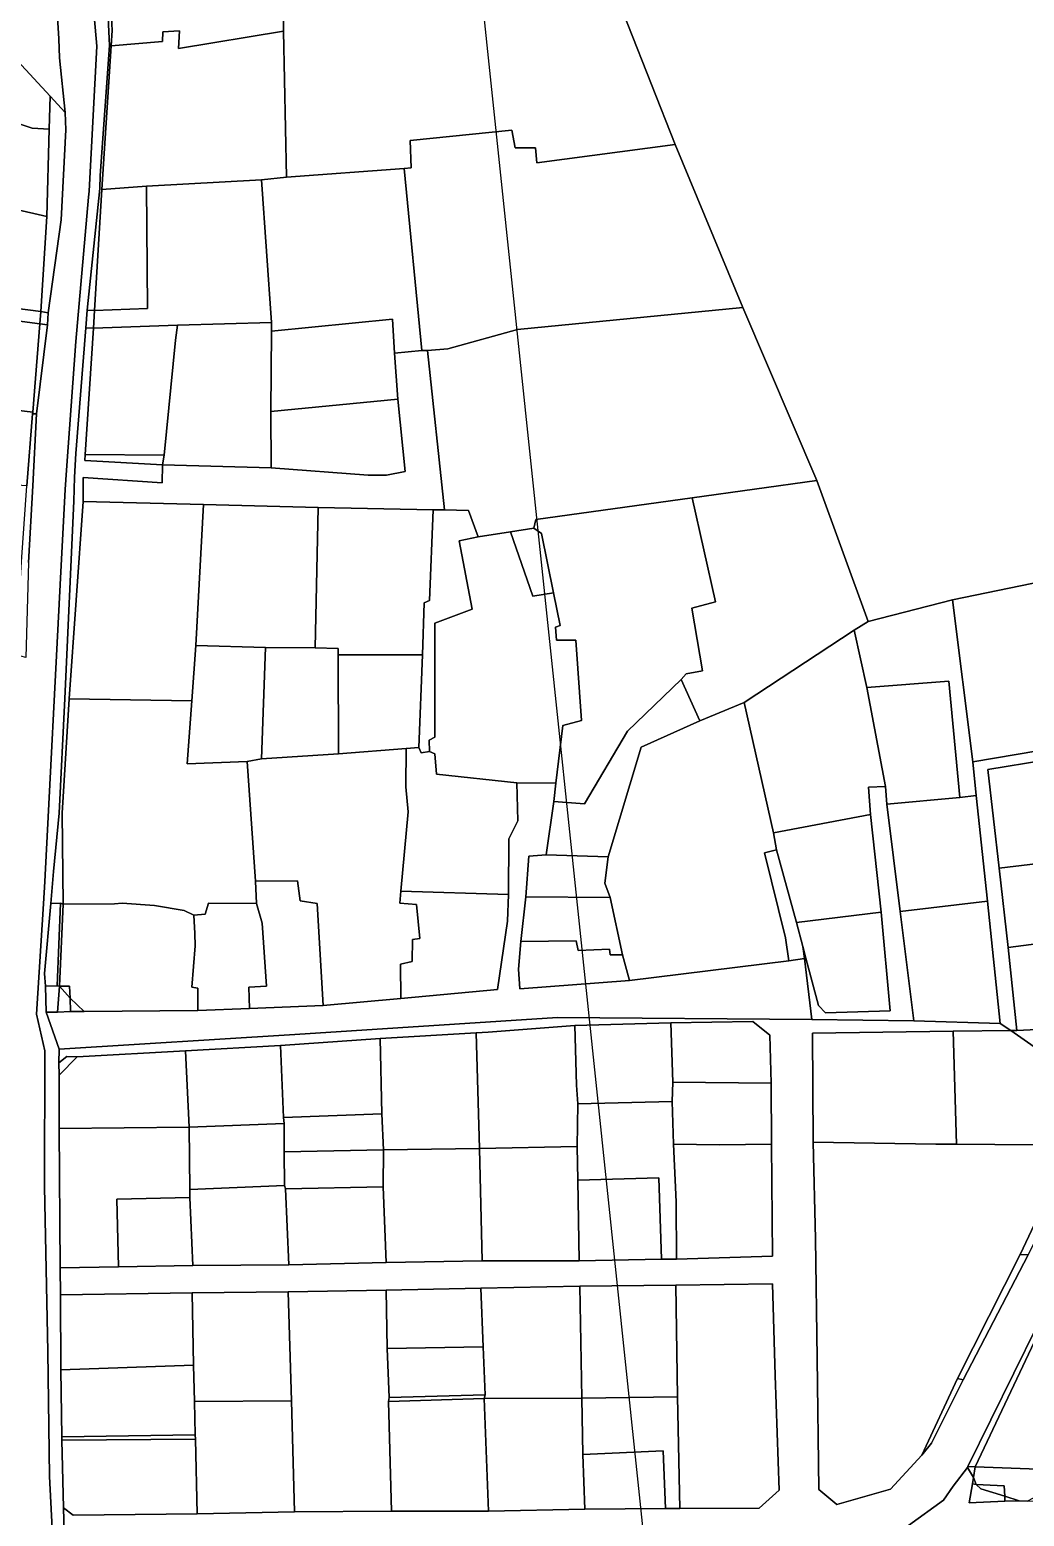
# Model space of a CAD drawing. Header units: feet. Extents: x -1222 to 199575, y -502 to 454509.
# Drawn here: x -189.6 to -77.4, y 314.8 to 482.6 of the extents above; entities that cross this region are included whole.
import ezdxf

# ---------------------------------------------------------------- set-up
doc = ezdxf.new("R2010")
doc.units = ezdxf.units.FT
doc.header["$MEASUREMENT"] = 0
doc.layers.add('line', color=7, linetype='CONTINUOUS')
doc.layers.add('지적', color=7, linetype='CONTINUOUS')
picture_1 = doc.add_image_def('image1.jpg', size_in_pixel=(8269, 5907))

msp = doc.modelspace()

# ---------------------------------------------------------------- linework, layer by layer
at = {"layer": '지적', "color": 20}
for points in [[(-137.16, 500.96), (-133.64, 501.11), (-130.18, 500.15), (-127.5, 497.63), (-124.81, 489.97), (-116.8, 469.64), (-132.39, 467.55), (-132.55, 469.26), (-134.84, 469.23), (-135.24, 471.23), (-146.71, 470.06), (-146.58, 466.98), (-147.38, 466.92), (-160.67, 465.94), (-161, 482.41), (-161.04, 486.55), (-162.43, 488.86), (-164.28, 496.37), (-165.78, 499.88), (-156.83, 500.15), (-137.16, 500.96)], [(-164.28, 496.37), (-162.43, 488.86), (-161.04, 486.55), (-161, 482.41), (-172.86, 480.44), (-172.74, 482.43), (-174.61, 482.33), (-174.65, 481.24), (-180.45, 480.77), (-180.33, 482.5), (-180.4, 483.98), (-176.86, 484.29), (-177.73, 495.33), (-164.28, 496.37)], [(-180.79, 483.96), (-180.4, 483.98), (-180.33, 482.5), (-180.45, 480.77), (-180.66, 480.79), (-180.79, 483.96)], [(-161, 482.41), (-160.67, 465.94), (-163.47, 465.64), (-176.47, 464.91), (-181.5, 464.56), (-180.45, 480.77), (-174.65, 481.24), (-174.61, 482.33), (-172.74, 482.43), (-172.86, 480.44), (-161, 482.41)], [(-191.03, 479.08), (-187.33, 475.07), (-187.44, 471.37), (-189.39, 471.48), (-193.26, 472.74), (-196.43, 473.55), (-197.57, 473.31), (-201.16, 474.06), (-200.76, 480.04), (-195.03, 479.38), (-194.61, 478.84), (-191.03, 479.08)], [(-180.66, 480.79), (-180.45, 480.77), (-181.5, 464.56), (-182.32, 450.89), (-183.18, 450.92), (-181.74, 464.66), (-181.69, 466.13), (-180.66, 480.79)], [(-185.65, 473.22), (-185.58, 471.29), (-186.11, 461.13), (-187.57, 450.62), (-188.38, 450.76), (-187.7, 461.5), (-187.44, 471.37), (-187.33, 475.07), (-185.65, 473.22)], [(-201.16, 474.06), (-197.57, 473.31), (-196.43, 473.55), (-193.26, 472.74), (-189.39, 471.48), (-187.44, 471.37), (-187.7, 461.5), (-195.29, 463.22), (-203.61, 465.18), (-205.69, 465.66), (-207.68, 466.38), (-207.12, 473.78), (-206.9, 474.03), (-206.1, 474.01), (-205.4, 474.58), (-201.16, 474.06)], [(-147.38, 466.92), (-146.58, 466.98), (-146.71, 470.06), (-135.24, 471.23), (-134.84, 469.23), (-132.55, 469.26), (-132.39, 467.55), (-116.8, 469.64), (-109.15, 451.22), (-134.6, 448.74), (-142.46, 446.56), (-144.76, 446.36), (-145.39, 446.38), (-147.38, 466.92)], [(-160.67, 465.94), (-147.38, 466.92), (-145.39, 446.38), (-148.45, 446.07), (-148.7, 449.9), (-162.34, 448.56), (-162.36, 449.53), (-163.47, 465.64), (-160.67, 465.94)], [(-163.47, 465.64), (-162.36, 449.53), (-172.96, 449.23), (-182.45, 448.9), (-182.32, 450.89), (-176.34, 451.1), (-176.47, 464.91), (-163.47, 465.64)], [(-181.5, 464.56), (-176.47, 464.91), (-176.34, 451.1), (-182.32, 450.89), (-181.5, 464.56)], [(-195.29, 463.22), (-187.7, 461.5), (-188.38, 450.76), (-196.36, 451.79), (-195.29, 463.22)], [(-204.84, 452.89), (-196.36, 451.79), (-188.38, 450.76), (-188.49, 449.39), (-196.47, 450.43), (-203.57, 451.41), (-203.86, 451.14), (-204.98, 451.47), (-204.84, 452.89)], [(-188.49, 449.39), (-189.31, 439.43), (-197.78, 440.43), (-196.47, 450.43), (-188.49, 449.39)], [(-187.57, 450.62), (-187.64, 449.27), (-188.49, 449.39), (-188.38, 450.76), (-187.57, 450.62)], [(-182.32, 450.89), (-182.45, 448.9), (-183.33, 448.95), (-183.18, 450.92), (-182.32, 450.89)], [(-148.45, 446.07), (-148.09, 440.88), (-162.43, 439.5), (-162.34, 448.56), (-148.7, 449.9), (-148.45, 446.07)], [(-109.15, 451.22), (-100.8, 431.72), (-114.85, 429.75), (-132.5, 427.31), (-132.73, 426.34), (-135.39, 425.91), (-139.03, 425.33), (-140.12, 428.33), (-142.82, 428.4), (-144.76, 446.36), (-142.46, 446.56), (-134.6, 448.74), (-109.15, 451.22)], [(-188.49, 449.39), (-187.64, 449.27), (-188.87, 439.21), (-189.33, 439.24), (-189.31, 439.43), (-188.49, 449.39)], [(-183.4, 434.64), (-183.43, 433.95), (-174.66, 433.47), (-174.71, 431.45), (-183.61, 432.03), (-183.6, 429.34), (-185.18, 407.06), (-185.97, 394.18), (-185.88, 383.91), (-186.18, 384), (-187.26, 383.97), (-186.96, 387.58), (-186.33, 394.17), (-185.67, 407.11), (-184.66, 429.37), (-184.61, 432.07), (-184.43, 434.74), (-183.33, 448.95), (-182.45, 448.9), (-183.4, 434.64)], [(-182.45, 448.9), (-172.96, 449.23), (-173.2, 447.54), (-174.48, 434.56), (-183.4, 434.64), (-182.45, 448.9)], [(-172.96, 449.23), (-162.36, 449.53), (-162.34, 448.56), (-162.43, 439.5), (-162.38, 433.15), (-174.66, 433.47), (-174.48, 434.56), (-173.2, 447.54), (-172.96, 449.23)], [(-144.76, 446.36), (-142.82, 428.4), (-144.09, 428.4), (-157.08, 428.65), (-170.02, 429.01), (-183.6, 429.34), (-183.61, 432.03), (-174.71, 431.45), (-174.66, 433.47), (-162.38, 433.15), (-151.44, 432.31), (-149.36, 432.32), (-147.26, 432.73), (-148.09, 440.88), (-148.45, 446.07), (-145.39, 446.38), (-144.76, 446.36)], [(-197.78, 440.43), (-189.31, 439.43), (-189.33, 439.24), (-189.97, 431.12), (-202.4, 431.93), (-201.64, 440.69), (-197.83, 440.27), (-197.78, 440.43)], [(-148.09, 440.88), (-147.26, 432.73), (-149.36, 432.32), (-151.44, 432.31), (-162.38, 433.15), (-162.43, 439.5), (-148.09, 440.88)], [(-188.87, 439.21), (-189.3, 431.1), (-189.79, 422.46), (-190.09, 411.75), (-191.2, 412.05), (-190.59, 422.52), (-189.97, 431.12), (-189.33, 439.24), (-188.87, 439.21)], [(-174.48, 434.56), (-174.66, 433.47), (-183.43, 433.95), (-183.4, 434.64), (-174.48, 434.56)], [(-100.8, 431.72), (-95.01, 415.8), (-96.59, 414.8), (-108.99, 406.66), (-113.99, 404.57), (-116.1, 409.26), (-115.56, 409.87), (-113.68, 410.21), (-114.9, 417.29), (-112.24, 418), (-114.85, 429.75), (-100.8, 431.72)], [(-114.85, 429.75), (-112.24, 418), (-114.9, 417.29), (-113.68, 410.21), (-115.56, 409.87), (-116.1, 409.26), (-122.15, 403.4), (-127.01, 395.22), (-130.49, 395.47), (-130.24, 397.56), (-129.48, 404.06), (-127.37, 404.61), (-128.01, 413.7), (-130.18, 413.68), (-130.3, 415.16), (-129.76, 415.33), (-130.53, 419.01), (-131.87, 425.72), (-132.73, 426.34), (-132.5, 427.31), (-114.85, 429.75)], [(-170.02, 429.01), (-170.91, 413.08), (-171.35, 406.86), (-185.18, 407.06), (-183.6, 429.34), (-170.02, 429.01)], [(-157.08, 428.65), (-157.42, 412.84), (-163.04, 412.85), (-170.91, 413.08), (-170.02, 429.01), (-157.08, 428.65)], [(-157.08, 428.65), (-144.09, 428.4), (-144.53, 418.17), (-145.12, 417.91), (-145.3, 412.04), (-154.83, 412.03), (-154.82, 412.73), (-157.42, 412.84), (-157.08, 428.65)], [(-144.09, 428.4), (-142.82, 428.4), (-140.12, 428.33), (-139.03, 425.33), (-141.16, 424.89), (-139.69, 417.2), (-143.91, 415.59), (-143.93, 402.73), (-144.56, 402.41), (-144.51, 401.11), (-145.46, 400.99), (-145.72, 401.56), (-145.3, 412.04), (-145.12, 417.91), (-144.53, 418.17), (-144.09, 428.4)], [(-132.73, 426.34), (-131.87, 425.72), (-130.53, 419.01), (-132.86, 418.65), (-135.39, 425.91), (-132.73, 426.34)], [(-135.39, 425.91), (-132.86, 418.65), (-130.53, 419.01), (-129.76, 415.33), (-130.3, 415.16), (-130.18, 413.68), (-128.01, 413.7), (-127.37, 404.61), (-129.48, 404.06), (-130.24, 397.56), (-134.64, 397.59), (-143.71, 398.58), (-143.9, 400.87), (-144.51, 401.11), (-144.56, 402.41), (-143.93, 402.73), (-143.91, 415.59), (-139.69, 417.2), (-141.16, 424.89), (-139.03, 425.33), (-135.39, 425.91)], [(-66.1, 421.27), (-66.07, 404.69), (-68.94, 404.21), (-68.74, 402.39), (-83.17, 399.94), (-85.48, 418.25), (-66.1, 422.23), (-66.1, 421.27)], [(-85.48, 418.25), (-83.17, 399.94), (-82.79, 396.16), (-84.63, 395.93), (-85.9, 409.07), (-95.15, 408.34), (-96.59, 414.8), (-95.01, 415.8), (-85.48, 418.25)], [(-96.59, 414.8), (-95.15, 408.34), (-93.05, 397.19), (-94.94, 397.1), (-94.74, 394.02), (-105.7, 391.93), (-108.99, 406.66), (-96.59, 414.8)], [(-170.91, 413.08), (-163.04, 412.85), (-163.5, 400.28), (-165.09, 399.99), (-171.89, 399.72), (-171.35, 406.86), (-170.91, 413.08)], [(-163.04, 412.85), (-157.42, 412.84), (-154.82, 412.73), (-154.83, 412.03), (-154.79, 400.87), (-163.5, 400.28), (-163.04, 412.85)], [(-154.83, 412.03), (-145.3, 412.04), (-145.72, 401.56), (-147.14, 401.46), (-154.79, 400.87), (-154.83, 412.03)], [(-116.1, 409.26), (-113.99, 404.57), (-120.62, 401.63), (-124.36, 389.24), (-131.33, 389.48), (-130.49, 395.47), (-127.01, 395.22), (-122.15, 403.4), (-116.1, 409.26)], [(-95.15, 408.34), (-85.9, 409.07), (-84.63, 395.93), (-92.89, 395.19), (-93.05, 397.19), (-95.15, 408.34)], [(-185.18, 407.06), (-171.35, 406.86), (-171.89, 399.72), (-165.09, 399.99), (-164.15, 386.49), (-164.05, 383.97), (-169.45, 384.02), (-169.85, 382.75), (-171.14, 382.64), (-172.23, 383.18), (-175.56, 383.74), (-179.21, 383.99), (-180.08, 383.94), (-185.88, 383.91), (-185.97, 394.18), (-185.18, 407.06)], [(-113.99, 404.57), (-108.99, 406.66), (-105.7, 391.93), (-105.35, 390.03), (-106.68, 389.69), (-104.34, 380.08), (-103.97, 377.51), (-121.92, 375.29), (-122.74, 378.18), (-124.14, 384.66), (-124.74, 386.25), (-124.36, 389.24), (-120.62, 401.63), (-113.99, 404.57)], [(-147.14, 401.46), (-147.17, 397.13), (-146.91, 394.31), (-147.77, 385.37), (-147.88, 384.02), (-146, 383.87), (-145.62, 380.02), (-146.44, 379.91), (-146.49, 377.42), (-147.79, 377.12), (-147.74, 373.26), (-156.51, 372.46), (-157.18, 383.98), (-159.1, 384.27), (-159.43, 386.53), (-164.15, 386.49), (-165.09, 399.99), (-163.5, 400.28), (-154.79, 400.87), (-147.14, 401.46)], [(-145.72, 401.56), (-145.46, 400.99), (-144.51, 401.11), (-143.9, 400.87), (-143.71, 398.58), (-134.64, 397.59), (-134.56, 393.3), (-135.55, 391.25), (-135.61, 384.97), (-147.77, 385.37), (-146.91, 394.31), (-147.17, 397.13), (-147.14, 401.46), (-145.72, 401.56)], [(-65.57, 397.48), (-65.53, 396.21), (-65.43, 389.71), (-80.19, 387.97), (-81.47, 399.1), (-68.6, 401.19), (-65.57, 397.48)], [(-130.24, 397.56), (-130.49, 395.47), (-131.33, 389.48), (-133.29, 389.31), (-133.65, 384.71), (-134.2, 379.67), (-134.48, 376.57), (-134.33, 374.33), (-121.92, 375.29), (-103.97, 377.51), (-102.2, 377.75), (-101.37, 370.89), (-130.08, 371.09), (-159.71, 369.17), (-186.34, 367.53), (-187.78, 371.71), (-186.52, 371.69), (-185.06, 371.77), (-183.5, 371.8), (-170.66, 371.91), (-164.83, 372.14), (-156.51, 372.46), (-147.74, 373.26), (-136.83, 374.28), (-135.72, 381.97), (-135.61, 384.97), (-135.55, 391.25), (-134.56, 393.3), (-134.64, 397.59), (-130.24, 397.56)], [(-93.05, 397.19), (-92.89, 395.19), (-91.38, 383.08), (-89.83, 370.72), (-101.37, 370.89), (-102.2, 377.75), (-102.03, 377.79), (-100.59, 372.45), (-99.8, 371.65), (-92.5, 371.87), (-93.51, 383.01), (-94.74, 394.02), (-94.94, 397.1), (-93.05, 397.19)], [(-82.79, 396.16), (-81.51, 384.25), (-91.38, 383.08), (-92.89, 395.19), (-84.63, 395.93), (-82.79, 396.16)], [(-94.74, 394.02), (-93.51, 383.01), (-103.07, 381.81), (-105.35, 390.03), (-105.7, 391.93), (-94.74, 394.02)], [(-124.36, 389.24), (-124.74, 386.25), (-124.14, 384.66), (-133.65, 384.71), (-133.29, 389.31), (-131.33, 389.48), (-124.36, 389.24)], [(-105.35, 390.03), (-103.07, 381.81), (-102.38, 379.12), (-102.2, 377.75), (-103.97, 377.51), (-104.34, 380.08), (-106.68, 389.69), (-105.35, 390.03)], [(-65.43, 389.71), (-65.03, 380.85), (-79.18, 379), (-80.19, 387.97), (-65.43, 389.71)], [(-164.15, 386.49), (-159.43, 386.53), (-159.1, 384.27), (-157.18, 383.98), (-156.51, 372.46), (-164.83, 372.14), (-164.93, 374.53), (-162.9, 374.64), (-163.42, 381.74), (-164.05, 383.97), (-164.15, 386.49)], [(-147.77, 385.37), (-135.61, 384.97), (-135.72, 381.97), (-136.83, 374.28), (-147.74, 373.26), (-147.79, 377.12), (-146.49, 377.42), (-146.44, 379.91), (-145.62, 380.02), (-146, 383.87), (-147.88, 384.02), (-147.77, 385.37)], [(-133.65, 384.71), (-124.14, 384.66), (-122.74, 378.18), (-124.14, 378.17), (-124.19, 378.83), (-127.74, 378.68), (-127.97, 379.77), (-134.2, 379.67), (-133.65, 384.71)], [(-81.51, 384.25), (-80.08, 370.42), (-89.83, 370.72), (-91.38, 383.08), (-81.51, 384.25)], [(-186.18, 384), (-186.55, 374.67), (-187.88, 374.63), (-187.98, 376.06), (-187.26, 383.97), (-186.18, 384)], [(-186.18, 384), (-185.88, 383.91), (-186.28, 374.66), (-186.55, 374.67), (-186.18, 384)], [(-185.88, 383.91), (-180.08, 383.94), (-179.21, 383.99), (-175.56, 383.74), (-172.23, 383.18), (-171.14, 382.64), (-170.99, 380.59), (-170.96, 379.18), (-171.33, 374.53), (-170.66, 374.43), (-170.66, 371.91), (-183.5, 371.8), (-185.09, 373.27), (-185.15, 374.63), (-186.28, 374.66), (-185.88, 383.91)], [(-164.05, 383.97), (-163.42, 381.74), (-162.9, 374.64), (-164.93, 374.53), (-164.83, 372.14), (-170.66, 371.91), (-170.66, 374.43), (-171.33, 374.53), (-170.96, 379.18), (-170.99, 380.59), (-171.14, 382.64), (-169.85, 382.75), (-169.45, 384.02), (-164.05, 383.97)], [(-93.51, 383.01), (-92.5, 371.87), (-99.8, 371.65), (-100.59, 372.45), (-102.03, 377.79), (-102.38, 379.12), (-103.07, 381.81), (-93.51, 383.01)], [(-65.03, 380.85), (-64.8, 376.64), (-65.1, 371.2), (-65.38, 370.26), (-78.23, 369.63), (-79.18, 379), (-65.03, 380.85)], [(-122.74, 378.18), (-121.92, 375.29), (-134.33, 374.33), (-134.48, 376.57), (-134.2, 379.67), (-127.97, 379.77), (-127.74, 378.68), (-124.19, 378.83), (-124.14, 378.17), (-122.74, 378.18)], [(-102.38, 379.12), (-102.03, 377.79), (-102.2, 377.75), (-102.38, 379.12)], [(-186.55, 374.67), (-186.28, 374.66), (-186.52, 371.69), (-187.78, 371.71), (-187.88, 374.63), (-186.55, 374.67)], [(-186.28, 374.66), (-185.09, 373.27), (-185.06, 371.77), (-186.52, 371.69), (-186.28, 374.66)], [(-185.09, 373.27), (-186.28, 374.66), (-185.15, 374.63), (-185.09, 373.27)], [(-183.5, 371.8), (-185.06, 371.77), (-185.09, 373.27), (-183.5, 371.8)], [(-139.24, 369.39), (-138.86, 356.32), (-149.72, 356.17), (-149.9, 360.22), (-150.08, 368.73), (-139.24, 369.39)], [(-128.1, 370.21), (-127.92, 363.48), (-127.79, 361.36), (-127.83, 356.56), (-138.86, 356.32), (-139.24, 369.39), (-137.91, 369.46), (-128.1, 370.21)], [(-117.27, 370.51), (-117.06, 363.8), (-117.12, 361.62), (-127.79, 361.36), (-127.92, 363.48), (-128.1, 370.21), (-117.27, 370.51)], [(-117.06, 363.8), (-117.27, 370.51), (-108, 370.65), (-106.08, 369.1), (-105.96, 363.71), (-117.06, 363.8)], [(-85.41, 369.55), (-85.03, 356.8), (-87.36, 356.8), (-101.2, 357.04), (-101.29, 369.32), (-85.41, 369.55)], [(-78.9, 369.63), (-68.97, 362.68), (-72.01, 356.7), (-85.03, 356.8), (-85.41, 369.55), (-78.9, 369.63)], [(-78.23, 369.63), (-65.38, 370.26), (-68.97, 362.68), (-78.9, 369.63), (-78.23, 369.63)], [(-161.34, 367.95), (-161, 359.82), (-160.93, 359.16), (-171.64, 358.74), (-172.06, 367.36), (-161.34, 367.95)], [(-150.08, 368.73), (-149.9, 360.22), (-161, 359.82), (-161.34, 367.95), (-150.08, 368.73)], [(-186.35, 365.98), (-185.44, 366.69), (-184.28, 366.65), (-186.34, 364.61), (-186.35, 365.98)], [(-184.28, 366.65), (-172.06, 367.36), (-171.64, 358.74), (-186.31, 358.58), (-186.34, 364.61), (-184.28, 366.65)], [(-105.96, 363.71), (-105.91, 356.81), (-111.79, 356.74), (-116.99, 356.83), (-117.12, 361.62), (-117.06, 363.8), (-105.96, 363.71)], [(-127.79, 361.36), (-117.12, 361.62), (-116.99, 356.83), (-116.66, 350.31), (-116.63, 343.85), (-118.31, 343.84), (-118.63, 353.01), (-127.77, 352.74), (-127.83, 356.56), (-127.79, 361.36)], [(-160.93, 359.16), (-160.94, 355.95), (-160.88, 352.15), (-171.57, 351.71), (-171.64, 358.74), (-160.93, 359.16)], [(-149.9, 360.22), (-149.72, 356.17), (-160.94, 355.95), (-160.93, 359.16), (-161, 359.82), (-149.9, 360.22)], [(-171.64, 358.74), (-171.57, 351.71), (-171.57, 350.78), (-179.8, 350.59), (-179.63, 342.96), (-186.22, 342.84), (-186.31, 358.58), (-171.64, 358.74)], [(-149.72, 356.17), (-149.75, 351.98), (-160.79, 351.78), (-160.88, 352.15), (-160.94, 355.95), (-149.72, 356.17)], [(-149.72, 356.17), (-138.86, 356.32), (-138.57, 343.63), (-149.4, 343.44), (-149.75, 351.98), (-149.72, 356.17)], [(-127.83, 356.56), (-127.77, 352.74), (-127.62, 343.66), (-138.57, 343.63), (-138.86, 356.32), (-127.83, 356.56)], [(-116.99, 356.83), (-111.79, 356.74), (-105.91, 356.81), (-105.8, 344.16), (-116.63, 343.85), (-116.66, 350.31), (-116.99, 356.83)], [(-87.36, 356.8), (-85.03, 356.8), (-72.01, 356.7), (-77.85, 344.36), (-84.9, 330.37), (-88.94, 321.73), (-92.46, 317.89), (-98.55, 316.16), (-100.55, 317.85), (-100.76, 332.68), (-100.94, 346.14), (-101.2, 357.04), (-87.36, 356.8)], [(-72.01, 356.7), (-70.95, 356.65), (-76.95, 344.33), (-77.85, 344.36), (-72.01, 356.7)], [(-118.31, 343.84), (-127.62, 343.66), (-127.77, 352.74), (-118.63, 353.01), (-118.31, 343.84)], [(-171.57, 350.78), (-171.25, 343.12), (-179.63, 342.96), (-179.8, 350.59), (-171.57, 350.78)], [(-160.79, 351.78), (-160.41, 343.19), (-171.25, 343.12), (-171.57, 350.78), (-171.57, 351.71), (-160.88, 352.15), (-160.79, 351.78)], [(-160.79, 351.78), (-149.75, 351.98), (-149.4, 343.44), (-160.41, 343.19), (-160.79, 351.78)], [(-77.85, 344.36), (-76.95, 344.33), (-84.27, 330.2), (-84.9, 330.37), (-77.85, 344.36)], [(-138.72, 340.58), (-138.44, 333.93), (-149.29, 333.75), (-149.4, 340.33), (-138.72, 340.58)], [(-127.56, 340.78), (-127.32, 328.16), (-138.33, 328.11), (-138.23, 328.52), (-138.44, 333.93), (-138.72, 340.58), (-127.56, 340.78)], [(-116.71, 340.89), (-116.51, 328.31), (-127.32, 328.16), (-127.56, 340.78), (-116.71, 340.89)], [(-116.51, 328.31), (-116.71, 340.89), (-105.81, 341.04), (-105.5, 330.72), (-105.06, 317.78), (-107.29, 315.72), (-116.27, 315.7), (-116.51, 328.31)], [(-171.32, 340.05), (-171.17, 331.88), (-186.15, 331.36), (-186.19, 339.82), (-171.32, 340.05)], [(-160.46, 340.16), (-160.1, 327.85), (-171.03, 327.78), (-171.17, 331.88), (-171.32, 340.05), (-160.46, 340.16)], [(-149.4, 340.33), (-149.29, 333.75), (-149.07, 328.21), (-149.14, 327.78), (-148.81, 315.41), (-159.76, 315.33), (-160.1, 327.85), (-160.46, 340.16), (-149.4, 340.33)], [(-75.54, 335.98), (-82.93, 320.39), (-83.73, 320.44), (-75.95, 336.25), (-75.54, 335.98)], [(-75.54, 335.98), (-63.31, 331.54), (-63.93, 330.19), (-66.15, 323.33), (-66.61, 319.78), (-82.93, 320.39), (-75.54, 335.98)], [(-138.44, 333.93), (-138.23, 328.52), (-149.07, 328.21), (-149.29, 333.75), (-138.44, 333.93)], [(-171.17, 331.88), (-171.03, 327.78), (-170.96, 324), (-186.03, 323.8), (-186.15, 331.36), (-171.17, 331.88)], [(-84.27, 330.2), (-87.86, 323.07), (-88.94, 321.73), (-84.9, 330.37), (-84.27, 330.2)], [(-160.1, 327.85), (-159.76, 315.33), (-170.75, 315.11), (-170.93, 323.54), (-170.96, 324), (-171.03, 327.78), (-160.1, 327.85)], [(-138.23, 328.52), (-138.33, 328.11), (-149.14, 327.78), (-149.07, 328.21), (-138.23, 328.52)], [(-138.33, 328.11), (-137.87, 315.41), (-148.81, 315.41), (-149.14, 327.78), (-138.33, 328.11)], [(-127.32, 328.16), (-127.21, 321.79), (-126.98, 315.63), (-137.87, 315.41), (-138.33, 328.11), (-127.32, 328.16)], [(-116.51, 328.31), (-116.27, 315.7), (-117.88, 315.7), (-118.15, 322.2), (-127.21, 321.79), (-127.32, 328.16), (-116.51, 328.31)], [(-186.03, 323.8), (-170.96, 324), (-170.93, 323.54), (-186.03, 323.42), (-186.03, 323.8)], [(-170.93, 323.54), (-170.75, 315.11), (-184.73, 314.94), (-185.82, 315.77), (-186.03, 323.42), (-170.93, 323.54)], [(-127.21, 321.79), (-118.15, 322.2), (-117.88, 315.7), (-126.98, 315.63), (-127.21, 321.79)], [(-83.73, 320.44), (-82.93, 320.39), (-83.11, 319.2), (-83.8, 320.34), (-83.73, 320.44)], [(-83.8, 320.34), (-83.11, 319.2), (-83.23, 318.47), (-83.58, 316.32), (-79.57, 316.51), (-77.93, 316.57), (-77.01, 316.51), (-66.6, 316.73), (-65.9, 305.25), (-65.88, 304.94), (-73.43, 304.78), (-79.67, 304.68), (-92.52, 304.43), (-92.71, 312.88), (-90.43, 313.78), (-86.48, 316.65), (-85.39, 318.22), (-83.8, 320.34)], [(-83.23, 318.47), (-83.11, 319.2), (-82.79, 318.42), (-83.23, 318.47)], [(-66.61, 319.78), (-76.44, 316.83), (-77.01, 316.51), (-77.93, 316.57), (-79.57, 317.1), (-79.65, 318.27), (-82.79, 318.42), (-83.11, 319.2), (-82.93, 320.39), (-66.61, 319.78)], [(-82.79, 318.42), (-82.27, 317.92), (-79.57, 317.1), (-79.57, 316.51), (-83.58, 316.32), (-83.23, 318.47), (-82.79, 318.42)], [(-79.57, 317.1), (-82.27, 317.92), (-82.79, 318.42), (-79.65, 318.27), (-79.57, 317.1)], [(-77.93, 316.57), (-79.57, 316.51), (-79.57, 317.1), (-77.93, 316.57)]]:
    msp.add_lwpolyline(points, close=True, dxfattribs=at)
for points in [[(-183.65, 498.73), (-182.07, 480.73), (-182.95, 464.36), (-183.03, 463.67), (-184.43, 447.4), (-185.51, 432.87), (-185.65, 430.69), (-186.17, 420.68), (-187.96, 386.46), (-188.09, 383.92), (-188.9, 371.48), (-187.93, 367.36), (-187.98, 352.01), (-187.62, 333.4), (-187.43, 319.3), (-186.77, 306.86)], [(-186.77, 306.86), (-187.43, 319.3), (-187.62, 333.4), (-187.98, 352.01), (-187.93, 367.36), (-188.9, 371.48), (-188.09, 383.92), (-187.96, 386.46), (-186.17, 420.68), (-185.65, 430.69), (-185.51, 432.87), (-184.43, 447.4), (-183.03, 463.67), (-182.95, 464.36), (-182.07, 480.73), (-183.65, 498.73)], [(-66.1, 422.23), (-85.48, 418.25), (-95.01, 415.8), (-100.8, 431.72), (-109.15, 451.22), (-116.8, 469.64), (-124.81, 489.97)], [(-186.68, 486.42), (-186.35, 481.55), (-186.27, 479.39), (-185.65, 473.22), (-187.33, 475.07), (-191.03, 479.08), (-193.49, 481.59), (-196.86, 481.73), (-200.81, 481.89), (-208.89, 482.1), (-213.1, 482.23), (-221.78, 488.56)], [(-189.79, 422.46), (-189.3, 431.1), (-188.87, 439.21), (-187.64, 449.27), (-187.57, 450.62), (-186.11, 461.13), (-185.58, 471.29), (-185.65, 473.22), (-186.27, 479.39), (-186.35, 481.55), (-186.68, 486.42)], [(-180.79, 483.96), (-180.66, 480.79), (-181.69, 466.13), (-181.74, 464.66), (-183.18, 450.92), (-183.33, 448.95), (-184.43, 434.74), (-184.61, 432.07), (-184.66, 429.37), (-185.67, 407.11), (-186.33, 394.17), (-186.33, 394.17), (-186.96, 387.58), (-187.26, 383.97), (-187.98, 376.06), (-187.88, 374.63), (-187.78, 371.71), (-186.34, 367.53), (-186.35, 365.98), (-186.34, 364.61), (-186.31, 358.58), (-186.22, 342.84), (-186.19, 339.82), (-186.15, 331.36), (-186.03, 323.8), (-186.03, 323.42), (-185.82, 315.77), (-185.64, 308.73)], [(-68.6, 401.19), (-81.47, 399.1), (-80.19, 387.97), (-79.18, 379), (-78.23, 369.63), (-78.9, 369.63), (-80.08, 370.42), (-81.51, 384.25), (-82.79, 396.16), (-83.17, 399.94), (-68.74, 402.39)], [(-185.64, 308.73), (-185.82, 315.77), (-184.73, 314.94), (-170.75, 315.11), (-159.76, 315.33), (-148.81, 315.41), (-137.87, 315.41), (-126.98, 315.63), (-117.88, 315.7), (-116.27, 315.7), (-107.29, 315.72), (-105.06, 317.78), (-105.5, 330.72), (-105.81, 341.04), (-116.71, 340.89), (-127.56, 340.78), (-138.72, 340.58), (-149.4, 340.33), (-160.46, 340.16), (-171.32, 340.05), (-186.19, 339.82), (-186.22, 342.84), (-179.63, 342.96), (-171.25, 343.12), (-160.41, 343.19), (-149.4, 343.44), (-138.57, 343.63), (-127.62, 343.66), (-118.31, 343.84), (-116.63, 343.85), (-105.8, 344.16), (-105.91, 356.81), (-105.96, 363.71), (-106.08, 369.1), (-108, 370.65), (-117.27, 370.51), (-128.1, 370.21), (-137.91, 369.46), (-139.24, 369.39), (-150.08, 368.73), (-161.34, 367.95), (-172.06, 367.36), (-184.28, 366.65), (-185.44, 366.69), (-186.35, 365.98), (-186.34, 367.53), (-159.71, 369.17), (-130.08, 371.09), (-101.37, 370.89), (-101.37, 370.89), (-89.83, 370.72), (-80.08, 370.42), (-78.9, 369.63), (-85.41, 369.55), (-101.29, 369.32), (-101.2, 357.04), (-100.94, 346.14), (-100.76, 332.68), (-100.55, 317.85), (-98.55, 316.16), (-92.46, 317.89), (-88.94, 321.73), (-87.86, 323.07), (-84.27, 330.2), (-76.95, 344.33)], [(-75.95, 336.25), (-83.73, 320.44), (-83.8, 320.34), (-85.39, 318.22), (-86.48, 316.65), (-90.43, 313.78)]]:
    msp.add_lwpolyline(points, dxfattribs=at)

# ---------------------------------------------------------------- pictures from other files: only their frames are drawn
at = {"layer": 'line', "color": 3}
image = msp.add_image(picture_1, insert=(-89.37, 18.15), size_in_units=(698.97, 499.31), rotation=5.99868, dxfattribs=at)
image.dxf.flags = 7

doc.saveas('drawing.dxf')
